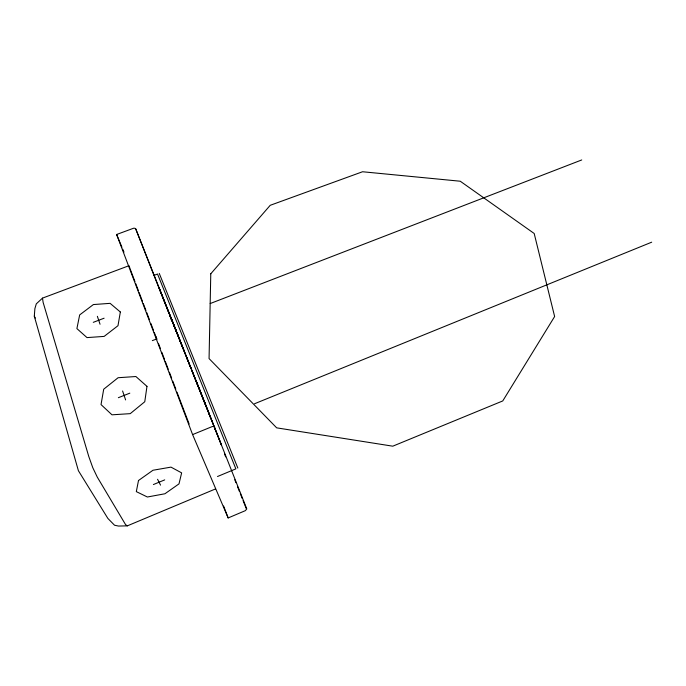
<?xml version="1.0" encoding="UTF-8"?>
<svg xmlns="http://www.w3.org/2000/svg" width="686" height="686" viewBox="0 0 686 686"><rect width="100%" height="100%" fill="white"/><g stroke="black" fill="none" stroke-linecap="round" stroke-linejoin="round"><path stroke-width="1.03" d="M215.481 488.947L127.313 525.862L118.455 526.051L114.528 525.227L107.874 518.427L78.401 470.716L34.3 316.212L34.892 308.597L36.298 303.855L42.481 298.127L129.011 265.696L130.057 268.646M171.106 319.77L171.217 319.179M228.164 517.947L245.331 510.658L246.797 508.952L135.734 228.901A2.401 1.724 -18.8 0 0 133.436 228.284L116.629 234.492L192.595 434.59L228.164 517.947L223.593 505.985M217.505 476.513L235.864 468.864L157.548 274.04L153.57 275.54M153.407 484.548L164.7 479.883M254.54 403.745L651.7 242.184M192.595 434.59L212.137 426.615A2.83 1.595 -22.5 0 1 214.684 426.949M118.361 397.7L129.808 393.164M152.335 340.633L156.742 338.927L155.808 336.449M210.173 303.564L581.728 159.949M93.287 322.334L104.109 318.201M127.313 525.862L125.564 524.61L97.249 477.053L92.807 467.749L88.786 456.533L43.132 302.406L42.481 298.127M34.3 316.212L35.338 318.081M177.957 335.617L178.197 336.2M157.566 479.274L160.541 485.131M202.413 396.971L202.061 396.114M116.629 234.492L121.936 247.234M122.751 249.198L123.977 252.139M190.476 367.156L190.837 368.082L190.511 367.302M159.255 273.397L237.828 468.049M215.207 429.307L215.473 429.95M172.735 322.137L171.397 318.81L172.237 320.997M177.485 334.434L177.751 335.102M197.654 384.666L195.99 380.541L197.105 383.414M201.504 394.733L201.813 395.496M214.444 427.404L214.864 428.45M204.411 401.885L159.186 288.094L177.777 335.403M204.78 402.802L209.264 414.052M171.697 319.727L172.109 320.765M173.815 325.224L176.422 331.767M176.791 332.701L177.16 333.628M178.171 336.389L188.033 361.153M188.804 363.083L190.794 368.09M191.557 370.011L212.12 421.624M212.892 423.554L221.569 445.351L204.016 400.573M224.485 453.892L225.668 456.867M234.766 479.72L235.95 482.704M237.528 486.674L239.508 491.639M240.297 493.628L242.278 498.593M243.067 500.583L246.231 508.532M173.79 324.787L175.05 327.959M196.23 381.313L198.871 387.959M199.489 389.271L205.037 403.274M172.563 321.906L175.101 328.32M175.727 329.666L176.422 331.424M210.122 416.539L210.816 418.289M211.502 420.021L212.814 423.305M186.523 357.295L187.167 358.924M177.125 333.182L177.811 334.931M178.48 336.629L179.123 338.241M199.403 389.314L200.406 391.843M207.498 409.894L208.107 411.446M208.758 413.083L209.436 414.79M175.607 329.58L176.525 331.913M182.244 346.481L182.759 347.785M192.474 371.889L194.987 378.278M195.339 379.178L200.372 391.74M200.852 392.984L201.898 395.642M202.833 398.026L205.98 406.043M179.715 339.742L180.255 341.114M180.727 342.323L184.062 350.82M186.583 357.235L189.439 364.506M189.799 365.415L190.176 366.384M168.696 312.207L176.01 330.609M176.928 332.942L177.837 335.265M178.652 337.332L181.799 345.332M135.734 228.901L166.149 306.282M166.93 308.263L168.885 313.228M169.665 315.208L170.831 318.184M189.139 423.991L176.971 392.152M215.155 429.093L215.438 429.805M202.13 396.234L202.413 396.962M178.026 335.746L178.197 336.183M130.409 269.632L134.945 281.586M135.708 283.575L138.358 290.547M139.112 292.545L142.517 301.506M143.28 303.495L145.929 310.475M146.684 312.464L149.334 319.436M150.843 323.423L153.493 330.395M154.256 332.384L156.905 339.356M158.415 343.343L160.31 348.325M161.827 352.304L164.477 359.284M165.232 361.273L168.259 369.24M169.399 372.232L171.672 378.209M172.803 381.193L175.83 389.159M97.361 316.315L100.045 324.246M122.588 390.969L125.607 399.921M210.774 273.791L209.067 358.589L276.681 427.85L392.778 446.183L502.761 400.933L554.631 316.529L534.188 233.489L460.255 181.224L362.56 171.749L270.224 205.303L210.774 273.791M146.976 386.355L144.772 401.739L130.246 413.649L111.981 414.816L101.031 404.577L103.706 389.211L118.112 377.72L135.897 376.528L146.976 386.355M120.342 312.001L117.992 325.696L104.152 336.397L87.002 337.598L76.901 328.603L79.67 314.917L93.39 304.558L110.12 303.349L120.342 312.001M138.503 480.5L136.317 491.622L147.37 497.007L164.923 493.766L178.995 483.879L181.636 472.877L170.977 467.123L152.987 470.244L138.503 480.5"/></g></svg>
